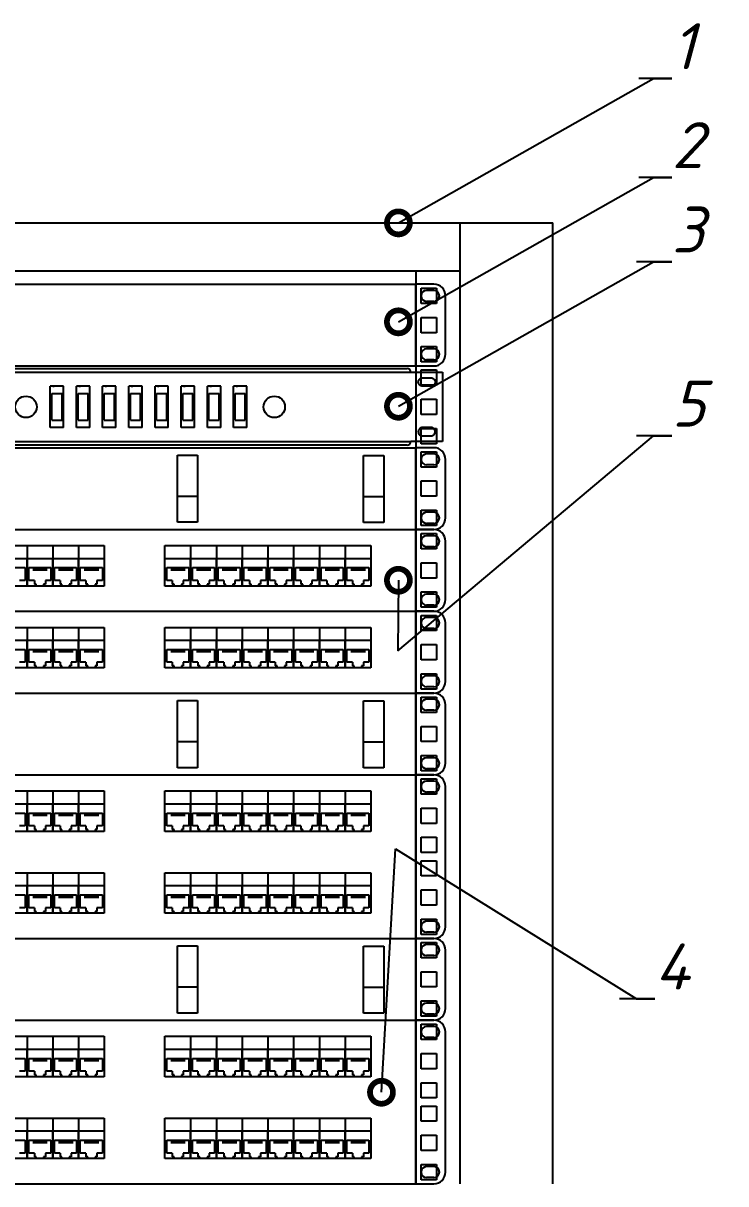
# Model space of a CAD drawing. Extents: x -260425 to 1294666, y -169889 to -2349.
# Drawn here: x 1001350 to 1005172, y -49152 to -42844 of the extents above; entities that cross this region are included whole.
import ezdxf
from ezdxf import colors
from ezdxf.entities.mleader import LeaderData, LeaderLine
from ezdxf.enums import TextEntityAlignment as Align
from ezdxf.math import Vec2, Vec3

# ---------------------------------------------------------------- set-up
doc = ezdxf.new("R2010")
doc.units = 0
doc.header["$LTSCALE"] = 100
doc.styles.add('1ISOCPEUR', font='isocpeui.ttf', dxfattribs={"height": 250})

# ---------------------------------------------------------------- blocks, each defined once
blk = doc.blocks.new('*U218')
at = {"color": 0, "linetype": 'ByBlock', "lineweight": -2}
for p, q in [((0, 1933.5), (600, 1933.5)), ((549.5, 1933.5), (549.5, 1900.2)), ((600, 1900.2), (600, 1933.5)), ((50.5, 1907.5), (549.5, 1907.5)), ((525.5, 1907.5), (525.5, 1900.2)), ((525.5, 1900.2), (525.5, 1855.75)), ((549.5, 1900.2), (549.5, 1855.75)), ((600, 1855.75), (600, 1900.2)), ((528.35, 1889.7), (528.35, 1898)), ((528.35, 1898), (536.65, 1898)), ((536.65, 1898), (536.65, 1889.7)), ((536.65, 1889.7), (528.35, 1889.7)), ((528.35, 1873.825), (528.35, 1882.125)), ((528.35, 1882.125), (536.65, 1882.125)), ((536.65, 1882.125), (536.65, 1873.825)), ((536.65, 1873.825), (528.35, 1873.825)), ((528.35, 1857.95), (528.35, 1866.25)), ((528.35, 1866.25), (536.65, 1866.25)), ((536.65, 1866.25), (536.65, 1857.95)), ((525.5, 1855.75), (525.5, 1811.3)), ((536.65, 1857.95), (528.35, 1857.95)), ((549.5, 1855.75), (549.5, 1811.3)), ((600, 1811.3), (600, 1855.75)), ((528.35, 1845.25), (528.35, 1853.55)), ((528.35, 1853.55), (536.65, 1853.55)), ((536.65, 1853.55), (536.65, 1845.25)), ((536.65, 1845.25), (528.35, 1845.25)), ((528.35, 1829.375), (528.35, 1837.675)), ((528.35, 1837.675), (536.65, 1837.675)), ((536.65, 1837.675), (536.65, 1829.375)), ((536.65, 1829.375), (528.35, 1829.375)), ((528.35, 1813.5), (528.35, 1821.8)), ((528.35, 1821.8), (536.65, 1821.8)), ((536.65, 1821.8), (536.65, 1813.5)), ((525.5, 1811.3), (525.5, 1766.85)), ((536.65, 1813.5), (528.35, 1813.5)), ((549.5, 1811.3), (549.5, 1766.85)), ((600, 1766.85), (600, 1811.3)), ((528.35, 1800.8), (528.35, 1809.1)), ((528.35, 1809.1), (536.65, 1809.1)), ((536.65, 1809.1), (536.65, 1800.8)), ((536.65, 1800.8), (528.35, 1800.8)), ((528.35, 1784.925), (528.35, 1793.225)), ((528.35, 1793.225), (536.65, 1793.225)), ((536.65, 1793.225), (536.65, 1784.925)), ((536.65, 1784.925), (528.35, 1784.925)), ((528.35, 1769.05), (528.35, 1777.35)), ((528.35, 1777.35), (536.65, 1777.35)), ((536.65, 1777.35), (536.65, 1769.05)), ((525.5, 1766.85), (525.5, 1722.4)), ((536.65, 1769.05), (528.35, 1769.05)), ((549.5, 1766.85), (549.5, 1722.4)), ((600, 1722.4), (600, 1766.85)), ((528.35, 1756.35), (528.35, 1764.65)), ((528.35, 1764.65), (536.65, 1764.65)), ((536.65, 1764.65), (536.65, 1756.35)), ((536.65, 1756.35), (528.35, 1756.35)), ((528.35, 1740.475), (528.35, 1748.775)), ((528.35, 1748.775), (536.65, 1748.775)), ((536.65, 1748.775), (536.65, 1740.475)), ((536.65, 1740.475), (528.35, 1740.475)), ((528.35, 1724.6), (528.35, 1732.9)), ((528.35, 1732.9), (536.65, 1732.9)), ((536.65, 1732.9), (536.65, 1724.6)), ((525.5, 1722.4), (525.5, 1677.95)), ((536.65, 1724.6), (528.35, 1724.6)), ((549.5, 1722.4), (549.5, 1677.95)), ((600, 1677.95), (600, 1722.4)), ((528.35, 1711.9), (528.35, 1720.2)), ((528.35, 1720.2), (536.65, 1720.2)), ((536.65, 1720.2), (536.65, 1711.9)), ((536.65, 1711.9), (528.35, 1711.9)), ((528.35, 1696.025), (528.35, 1704.325)), ((528.35, 1704.325), (536.65, 1704.325)), ((536.65, 1704.325), (536.65, 1696.025)), ((536.65, 1696.025), (528.35, 1696.025)), ((528.35, 1680.15), (528.35, 1688.45)), ((528.35, 1688.45), (536.65, 1688.45)), ((536.65, 1688.45), (536.65, 1680.15)), ((525.5, 1677.95), (525.5, 1633.5)), ((536.65, 1680.15), (528.35, 1680.15)), ((549.5, 1677.95), (549.5, 1633.5)), ((600, 1633.5), (600, 1677.95)), ((528.35, 1667.45), (528.35, 1675.75)), ((528.35, 1675.75), (536.65, 1675.75)), ((536.65, 1675.75), (536.65, 1667.45)), ((536.65, 1667.45), (528.35, 1667.45)), ((528.35, 1651.575), (528.35, 1659.875)), ((528.35, 1659.875), (536.65, 1659.875)), ((536.65, 1659.875), (536.65, 1651.575)), ((536.65, 1651.575), (528.35, 1651.575)), ((528.35, 1635.7), (528.35, 1644)), ((528.35, 1644), (536.65, 1644)), ((536.65, 1644), (536.65, 1635.7)), ((536.65, 1635.7), (528.35, 1635.7)), ((525.5, 1633.5), (525.5, 1589.05)), ((528.35, 1623), (528.35, 1631.3)), ((528.35, 1631.3), (536.65, 1631.3)), ((536.65, 1631.3), (536.65, 1623)), ((549.5, 1633.5), (549.5, 1589.05)), ((600, 1589.05), (600, 1633.5)), ((536.65, 1623), (528.35, 1623)), ((528.35, 1607.125), (528.35, 1615.425)), ((528.35, 1615.425), (536.65, 1615.425)), ((536.65, 1615.425), (536.65, 1607.125)), ((536.65, 1607.125), (528.35, 1607.125)), ((528.35, 1591.25), (528.35, 1599.55)), ((528.35, 1599.55), (536.65, 1599.55)), ((536.65, 1599.55), (536.65, 1591.25)), ((536.65, 1591.25), (528.35, 1591.25)), ((525.5, 1589.05), (525.5, 1544.6)), ((528.35, 1578.55), (528.35, 1586.85)), ((528.35, 1586.85), (536.65, 1586.85)), ((536.65, 1586.85), (536.65, 1578.55)), ((549.5, 1589.05), (549.5, 1544.6)), ((600, 1544.6), (600, 1589.05)), ((536.65, 1578.55), (528.35, 1578.55)), ((528.35, 1562.675), (528.35, 1570.975)), ((528.35, 1570.975), (536.65, 1570.975)), ((536.65, 1570.975), (536.65, 1562.675)), ((536.65, 1562.675), (528.35, 1562.675)), ((528.35, 1546.8), (528.35, 1555.1)), ((528.35, 1555.1), (536.65, 1555.1)), ((536.65, 1555.1), (536.65, 1546.8)), ((536.65, 1546.8), (528.35, 1546.8)), ((525.5, 1544.6), (525.5, 1500.15)), ((528.35, 1534.1), (528.35, 1542.4)), ((528.35, 1542.4), (536.65, 1542.4)), ((536.65, 1542.4), (536.65, 1534.1)), ((549.5, 1544.6), (549.5, 1500.15)), ((600, 1500.15), (600, 1544.6)), ((536.65, 1534.1), (528.35, 1534.1)), ((528.35, 1518.225), (528.35, 1526.525)), ((528.35, 1526.525), (536.65, 1526.525)), ((536.65, 1526.525), (536.65, 1518.225)), ((536.65, 1518.225), (528.35, 1518.225)), ((528.35, 1502.35), (528.35, 1510.65)), ((528.35, 1510.65), (536.65, 1510.65)), ((536.65, 1510.65), (536.65, 1502.35)), ((536.65, 1502.35), (528.35, 1502.35)), ((525.5, 1500.15), (525.5, 1455.7)), ((528.35, 1489.65), (528.35, 1497.95)), ((528.35, 1497.95), (536.65, 1497.95)), ((536.65, 1497.95), (536.65, 1489.65)), ((549.5, 1500.15), (549.5, 1455.7)), ((600, 1455.7), (600, 1500.15)), ((536.65, 1489.65), (528.35, 1489.65)), ((528.35, 1473.775), (528.35, 1482.075)), ((528.35, 1482.075), (536.65, 1482.075)), ((536.65, 1482.075), (536.65, 1473.775)), ((536.65, 1473.775), (528.35, 1473.775)), ((528.35, 1457.9), (528.35, 1466.2)), ((528.35, 1466.2), (536.65, 1466.2)), ((536.65, 1466.2), (536.65, 1457.9)), ((536.65, 1457.9), (528.35, 1457.9)), ((525.5, 1455.7), (525.5, 1411.25)), ((528.35, 1445.2), (528.35, 1453.5)), ((528.35, 1453.5), (536.65, 1453.5)), ((536.65, 1453.5), (536.65, 1445.2)), ((549.5, 1455.7), (549.5, 1411.25)), ((600, 1411.25), (600, 1455.7)), ((536.65, 1445.2), (528.35, 1445.2)), ((528.35, 1429.325), (528.35, 1437.625)), ((528.35, 1437.625), (536.65, 1437.625)), ((536.65, 1437.625), (536.65, 1429.325)), ((536.65, 1429.325), (528.35, 1429.325)), ((528.35, 1413.45), (528.35, 1421.75)), ((528.35, 1421.75), (536.65, 1421.75)), ((536.65, 1421.75), (536.65, 1413.45)), ((536.65, 1413.45), (528.35, 1413.45))]:
    blk.add_line(p, q, dxfattribs=at)
blk = doc.blocks.new("19'' вентиляторный модуль")
at = {"color": 0, "linetype": 'ByBlock'}
for p, q in [((174.5, 22.22), (625.5, 22.22)), ((635.31, 22.22), (625.5, 22.22)), ((625.5, -22.23), (625.5, 22.22)), ((635.31, 18.87), (631.35, 18.87)), ((635.31, 12.87), (631.35, 12.87)), ((641.66, -15.88), (641.66, 15.87)), ((635.31, -12.88), (631.35, -12.88)), ((635.31, -18.88), (631.35, -18.88)), ((174.5, -22.23), (625.5, -22.23)), ((625.5, -22.23), (635.31, -22.23))]:
    blk.add_line(p, q, dxfattribs=at)
for centre, radius, start, end in [((635.31, 15.87), 6.35, 0, 90), ((631.35, 15.87), 3, 90, 270), ((635.31, 15.87), 3, 270, 90), ((631.35, -15.88), 3, 90, 270), ((635.31, -15.88), 3, 270, 90), ((635.31, -15.88), 6.35, 270, 0)]:
    blk.add_arc(centre, radius, start, end, dxfattribs=at)
at = {"color": 0, "lineweight": -2, "style": '1ISOCPEUR', "oblique": 15, "flags": 8}
blk.add_attdef('НАИМЕНОВАНИЕ', text='', height=25, dxfattribs=at).set_placement((750, 9.03), align=Align.MIDDLE_LEFT)
blk = doc.blocks.new('*U215')
at = {"color": 0, "linetype": 'ByBlock', "lineweight": -2}
for p, q in [((174.5, 22.22), (625.5, 22.22)), ((625.5, -22.23), (625.5, 22.22)), ((635.31, 22.22), (625.5, 22.22)), ((400, 13.5), (414, 13.5)), ((414, 13.5), (428, 13.5)), ((414, 13.5), (414, 6.5)), ((428, 13.5), (442, 13.5)), ((428, 13.5), (428, 6.5)), ((442, 13.5), (456, 13.5)), ((442, 13.5), (442, 6.5)), ((456, 13.5), (456, 6.5)), ((489, 6.5), (489, 13.5)), ((489, 13.5), (503, 13.5)), ((503, 13.5), (503, 6.5)), ((503, 13.5), (517, 13.5)), ((517, 13.5), (517, 6.5)), ((517, 13.5), (531, 13.5)), ((531, 13.5), (531, 6.5)), ((531, 13.5), (545, 13.5)), ((545, 13.5), (545, 6.5)), ((545, 13.5), (559, 13.5)), ((559, 13.5), (559, 6.5)), ((559, 13.5), (573, 13.5)), ((573, 13.5), (573, 6.5)), ((573, 13.5), (587, 13.5)), ((587, 13.5), (587, 6.5)), ((587, 13.5), (601, 13.5)), ((601, 13.5), (601, 6.5)), ((635.31, 18.87), (631.35, 18.87)), ((635.31, 12.87), (631.35, 12.87)), ((641.66, -15.88), (641.66, 15.87)), ((400, 6.5), (414, 6.5)), ((414, 6.5), (428, 6.5)), ((414, -8.5), (414, 6.5)), ((414, 6.5), (414, -8.5)), ((428, 6.5), (428, -8.5)), ((428, 6.5), (442, 6.5)), ((428, -8.5), (428, 6.5)), ((442, 6.5), (456, 6.5)), ((442, -8.5), (442, 6.5)), ((442, 6.5), (442, -8.5)), ((456, 6.5), (456, -8.5)), ((489, 6.5), (503, 6.5)), ((489, -8.5), (489, 6.5)), ((503, 6.5), (517, 6.5)), ((503, -8.5), (503, 6.5)), ((503, 6.5), (503, -8.5)), ((517, 6.5), (531, 6.5)), ((517, -8.5), (517, 6.5)), ((517, 6.5), (517, -8.5)), ((531, 6.5), (545, 6.5)), ((531, -8.5), (531, 6.5)), ((531, 6.5), (531, -8.5)), ((545, 6.5), (545, -8.5)), ((545, 6.5), (559, 6.5)), ((545, -8.5), (545, 6.5)), ((559, 6.5), (559, -8.5)), ((559, 6.5), (573, 6.5)), ((559, -8.5), (559, 6.5)), ((573, 6.5), (587, 6.5)), ((573, -8.5), (573, 6.5)), ((573, 6.5), (573, -8.5)), ((587, 6.5), (587, -8.5)), ((587, 6.5), (601, 6.5)), ((587, -8.5), (587, 6.5)), ((601, 6.5), (601, -8.5)), ((401, 1.5), (413, 1.5)), ((413, 1.5), (413, -5.5)), ((415, -2), (415, 1.5)), ((415, -5.5), (415, 1.5)), ((415, 1.5), (427, 1.5)), ((417.5, 1.5), (417.5, -0.25)), ((418.5, 1.5), (418.5, -0.25)), ((419.5, 1.5), (419.5, -0.25)), ((420.5, 1.5), (420.5, -0.25)), ((421.5, 1.5), (421.5, -0.25)), ((422.5, 1.5), (422.5, -0.25)), ((423.5, 1.5), (423.5, -0.25)), ((424.5, 1.5), (424.5, -0.25)), ((427, 1.5), (427, -5.5)), ((429, -2), (429, 1.5)), ((429, -5.5), (429, 1.5)), ((429, 1.5), (441, 1.5)), ((431.5, 1.5), (431.5, -0.25)), ((432.5, 1.5), (432.5, -0.25)), ((433.5, 1.5), (433.5, -0.25)), ((434.5, 1.5), (434.5, -0.25)), ((435.5, 1.5), (435.5, -0.25)), ((436.5, 1.5), (436.5, -0.25)), ((437.5, 1.5), (437.5, -0.25)), ((438.5, 1.5), (438.5, -0.25)), ((441, 1.5), (441, -5.5)), ((443, -2), (443, 1.5)), ((443, -5.5), (443, 1.5)), ((443, 1.5), (455, 1.5)), ((445.5, 1.5), (445.5, -0.25)), ((446.5, 1.5), (446.5, -0.25)), ((447.5, 1.5), (447.5, -0.25)), ((448.5, 1.5), (448.5, -0.25)), ((449.5, 1.5), (449.5, -0.25)), ((450.5, 1.5), (450.5, -0.25)), ((451.5, 1.5), (451.5, -0.25)), ((452.5, 1.5), (452.5, -0.25)), ((455, 1.5), (455, -5.5)), ((490, -2), (490, 1.5)), ((490, -5.5), (490, 1.5)), ((490, 1.5), (502, 1.5)), ((492.5, 1.5), (492.5, -0.25)), ((493.5, 1.5), (493.5, -0.25)), ((494.5, 1.5), (494.5, -0.25)), ((495.5, 1.5), (495.5, -0.25)), ((496.5, 1.5), (496.5, -0.25)), ((497.5, 1.5), (497.5, -0.25)), ((498.5, 1.5), (498.5, -0.25)), ((499.5, 1.5), (499.5, -0.25)), ((502, 1.5), (502, -5.5)), ((504, -2), (504, 1.5)), ((504, -5.5), (504, 1.5)), ((504, 1.5), (516, 1.5)), ((506.5, 1.5), (506.5, -0.25)), ((507.5, 1.5), (507.5, -0.25)), ((508.5, 1.5), (508.5, -0.25)), ((509.5, 1.5), (509.5, -0.25)), ((510.5, 1.5), (510.5, -0.25)), ((511.5, 1.5), (511.5, -0.25)), ((512.5, 1.5), (512.5, -0.25)), ((513.5, 1.5), (513.5, -0.25)), ((516, 1.5), (516, -5.5)), ((518, -2), (518, 1.5)), ((518, -5.5), (518, 1.5)), ((518, 1.5), (530, 1.5)), ((520.5, 1.5), (520.5, -0.25)), ((521.5, 1.5), (521.5, -0.25)), ((522.5, 1.5), (522.5, -0.25)), ((523.5, 1.5), (523.5, -0.25)), ((524.5, 1.5), (524.5, -0.25)), ((525.5, 1.5), (525.5, -0.25)), ((526.5, 1.5), (526.5, -0.25)), ((527.5, 1.5), (527.5, -0.25)), ((530, 1.5), (530, -5.5)), ((532, -2), (532, 1.5)), ((532, -5.5), (532, 1.5)), ((532, 1.5), (544, 1.5)), ((534.5, 1.5), (534.5, -0.25)), ((535.5, 1.5), (535.5, -0.25)), ((536.5, 1.5), (536.5, -0.25)), ((537.5, 1.5), (537.5, -0.25)), ((538.5, 1.5), (538.5, -0.25)), ((539.5, 1.5), (539.5, -0.25)), ((540.5, 1.5), (540.5, -0.25)), ((541.5, 1.5), (541.5, -0.25)), ((544, 1.5), (544, -5.5)), ((546, -2), (546, 1.5)), ((546, -5.5), (546, 1.5)), ((546, 1.5), (558, 1.5)), ((548.5, 1.5), (548.5, -0.25)), ((549.5, 1.5), (549.5, -0.25)), ((550.5, 1.5), (550.5, -0.25)), ((551.5, 1.5), (551.5, -0.25)), ((552.5, 1.5), (552.5, -0.25)), ((553.5, 1.5), (553.5, -0.25)), ((554.5, 1.5), (554.5, -0.25)), ((555.5, 1.5), (555.5, -0.25)), ((558, 1.5), (558, -5.5)), ((560, -2), (560, 1.5)), ((560, -5.5), (560, 1.5)), ((560, 1.5), (572, 1.5)), ((562.5, 1.5), (562.5, -0.25)), ((563.5, 1.5), (563.5, -0.25)), ((564.5, 1.5), (564.5, -0.25)), ((565.5, 1.5), (565.5, -0.25)), ((566.5, 1.5), (566.5, -0.25)), ((567.5, 1.5), (567.5, -0.25)), ((568.5, 1.5), (568.5, -0.25)), ((569.5, 1.5), (569.5, -0.25)), ((572, 1.5), (572, -5.5)), ((574, -2), (574, 1.5)), ((574, -5.5), (574, 1.5)), ((574, 1.5), (586, 1.5)), ((576.5, 1.5), (576.5, -0.25)), ((577.5, 1.5), (577.5, -0.25)), ((578.5, 1.5), (578.5, -0.25)), ((579.5, 1.5), (579.5, -0.25)), ((580.5, 1.5), (580.5, -0.25)), ((581.5, 1.5), (581.5, -0.25)), ((582.5, 1.5), (582.5, -0.25)), ((583.5, 1.5), (583.5, -0.25)), ((586, 1.5), (586, -5.5)), ((588, -2), (588, 1.5)), ((588, -5.5), (588, 1.5)), ((588, 1.5), (600, 1.5)), ((590.5, 1.5), (590.5, -0.25)), ((591.5, 1.5), (591.5, -0.25)), ((592.5, 1.5), (592.5, -0.25)), ((593.5, 1.5), (593.5, -0.25)), ((594.5, 1.5), (594.5, -0.25)), ((595.5, 1.5), (595.5, -0.25)), ((596.5, 1.5), (596.5, -0.25)), ((597.5, 1.5), (597.5, -0.25)), ((600, 1.5), (600, -5.5)), ((413, -5.5), (410, -5.5)), ((418, -5.5), (415, -5.5)), ((418, -5.5), (418, -7.5)), ((424, -5.5), (424, -7.5)), ((427, -5.5), (424, -5.5)), ((432, -5.5), (429, -5.5)), ((432, -5.5), (432, -7.5)), ((438, -5.5), (438, -7.5)), ((441, -5.5), (438, -5.5)), ((446, -5.5), (443, -5.5)), ((446, -5.5), (446, -7.5)), ((452, -5.5), (452, -7.5)), ((455, -5.5), (452, -5.5)), ((493, -5.5), (490, -5.5)), ((493, -5.5), (493, -7.5)), ((499, -5.5), (499, -7.5)), ((502, -5.5), (499, -5.5)), ((507, -5.5), (504, -5.5)), ((507, -5.5), (507, -7.5)), ((513, -5.5), (513, -7.5)), ((516, -5.5), (513, -5.5)), ((521, -5.5), (518, -5.5)), ((521, -5.5), (521, -7.5)), ((527, -5.5), (527, -7.5)), ((530, -5.5), (527, -5.5)), ((535, -5.5), (532, -5.5)), ((535, -5.5), (535, -7.5)), ((541, -5.5), (541, -7.5)), ((544, -5.5), (541, -5.5)), ((549, -5.5), (546, -5.5)), ((549, -5.5), (549, -7.5)), ((555, -5.5), (555, -7.5)), ((558, -5.5), (555, -5.5)), ((563, -5.5), (560, -5.5)), ((563, -5.5), (563, -7.5)), ((569, -5.5), (569, -7.5)), ((572, -5.5), (569, -5.5)), ((577, -5.5), (574, -5.5)), ((577, -5.5), (577, -7.5)), ((583, -5.5), (583, -7.5)), ((586, -5.5), (583, -5.5)), ((591, -5.5), (588, -5.5)), ((591, -5.5), (591, -7.5)), ((597, -5.5), (597, -7.5)), ((600, -5.5), (597, -5.5)), ((414, -8.5), (400, -8.5)), ((428, -8.5), (414, -8.5)), ((419, -7.5), (418, -7.5)), ((419, -8.5), (419, -7.5)), ((423, -8.5), (419, -8.5)), ((423, -7.5), (423, -8.5)), ((424, -7.5), (423, -7.5)), ((442, -8.5), (428, -8.5)), ((433, -7.5), (432, -7.5)), ((433, -8.5), (433, -7.5)), ((437, -8.5), (433, -8.5)), ((437, -7.5), (437, -8.5)), ((438, -7.5), (437, -7.5)), ((456, -8.5), (442, -8.5)), ((447, -7.5), (446, -7.5)), ((447, -8.5), (447, -7.5)), ((451, -8.5), (447, -8.5)), ((451, -7.5), (451, -8.5)), ((452, -7.5), (451, -7.5)), ((503, -8.5), (489, -8.5)), ((494, -7.5), (493, -7.5)), ((494, -8.5), (494, -7.5)), ((498, -8.5), (494, -8.5)), ((498, -7.5), (498, -8.5)), ((499, -7.5), (498, -7.5)), ((517, -8.5), (503, -8.5)), ((508, -7.5), (507, -7.5)), ((508, -8.5), (508, -7.5)), ((512, -8.5), (508, -8.5)), ((512, -7.5), (512, -8.5)), ((513, -7.5), (512, -7.5)), ((531, -8.5), (517, -8.5)), ((522, -7.5), (521, -7.5)), ((522, -8.5), (522, -7.5)), ((526, -8.5), (522, -8.5)), ((526, -7.5), (526, -8.5)), ((527, -7.5), (526, -7.5)), ((545, -8.5), (531, -8.5)), ((536, -7.5), (535, -7.5)), ((536, -8.5), (536, -7.5)), ((540, -8.5), (536, -8.5)), ((540, -7.5), (540, -8.5)), ((541, -7.5), (540, -7.5)), ((559, -8.5), (545, -8.5)), ((550, -7.5), (549, -7.5)), ((550, -8.5), (550, -7.5)), ((554, -8.5), (550, -8.5)), ((554, -7.5), (554, -8.5)), ((555, -7.5), (554, -7.5)), ((573, -8.5), (559, -8.5)), ((564, -7.5), (563, -7.5)), ((564, -8.5), (564, -7.5)), ((568, -8.5), (564, -8.5)), ((568, -7.5), (568, -8.5)), ((569, -7.5), (568, -7.5)), ((587, -8.5), (573, -8.5)), ((578, -7.5), (577, -7.5)), ((578, -8.5), (578, -7.5)), ((582, -8.5), (578, -8.5)), ((582, -7.5), (582, -8.5)), ((583, -7.5), (582, -7.5)), ((601, -8.5), (587, -8.5)), ((592, -7.5), (591, -7.5)), ((592, -8.5), (592, -7.5)), ((596, -8.5), (592, -8.5)), ((596, -7.5), (596, -8.5)), ((597, -7.5), (596, -7.5)), ((635.31, -12.88), (631.35, -12.88)), ((635.31, -18.88), (631.35, -18.88)), ((174.5, -22.23), (625.5, -22.23)), ((625.5, -22.23), (635.31, -22.23))]:
    blk.add_line(p, q, dxfattribs=at)
for centre, radius, start, end in [((635.31, 15.87), 6.35, 0, 90), ((631.35, 15.87), 3, 90, 270), ((635.31, 15.87), 3, 270, 90), ((631.35, -15.88), 3, 90, 270), ((635.31, -15.88), 3, 270, 90), ((635.31, -15.88), 6.35, 270, 0)]:
    blk.add_arc(centre, radius, start, end, dxfattribs=at)
at = {"color": 0, "lineweight": -2, "style": '1ISOCPEUR', "oblique": 15, "flags": 8}
blk.add_attdef('НАИМЕНОВАНИЕ', text='', height=25, dxfattribs=at).set_placement((750, 10.69), align=Align.MIDDLE_LEFT)
blk = doc.blocks.new('*U214')
at = {"color": 0, "linetype": 'ByBlock', "lineweight": -2}
for p, q in [((174.5, 22.22), (625.5, 22.22)), ((635.31, 22.22), (625.5, 22.22)), ((625.5, -22.23), (625.5, 22.22)), ((495.78, 18.19), (506.81, 18.19)), ((495.78, -18.31), (495.78, 18.19)), ((506.81, 18.19), (506.81, -18.31)), ((597.07, 18.07), (608.1, 18.07)), ((597.07, -18.44), (597.07, 18.07)), ((608.1, 18.07), (608.1, -18.44)), ((635.31, 18.87), (631.35, 18.87)), ((635.31, 12.87), (631.35, 12.87)), ((641.66, -15.88), (641.66, 15.87)), ((495.78, -4.15), (506.81, -4.15)), ((597.07, -4.27), (608.1, -4.27)), ((506.81, -18.31), (495.78, -18.31)), ((608.1, -18.44), (597.07, -18.44)), ((635.31, -12.88), (631.35, -12.88)), ((635.31, -18.88), (631.35, -18.88)), ((174.5, -22.23), (625.5, -22.23)), ((625.5, -22.23), (635.31, -22.23))]:
    blk.add_line(p, q, dxfattribs=at)
for centre, radius, start, end in [((635.31, 15.87), 6.35, 0, 90), ((631.35, 15.87), 3, 90, 270), ((635.31, 15.87), 3, 270, 90), ((631.35, -15.88), 3, 90, 270), ((635.31, -15.88), 3, 270, 90), ((635.31, -15.88), 6.35, 270, 0)]:
    blk.add_arc(centre, radius, start, end, dxfattribs=at)
at = {"color": 0, "lineweight": -2, "style": '1ISOCPEUR', "oblique": 15, "flags": 8}
blk.add_attdef('НАИМЕНОВАНИЕ', text='', height=25, dxfattribs=at).set_placement((750, 10.43), align=Align.MIDDLE_LEFT)
blk = doc.blocks.new('*U217')
at = {"color": 7}
for p, q in [((679, 1395), (16119, 1395)), ((608, 1325), (16189, 1325)), ((16189, 1325), (16797, 1325)), ((16797, 1325), (16797, 0)), ((9305, 268), (9305, 1057)), ((9335, 406), (9335, 915)), ((9335, 915), (9529, 915)), ((9352, 1057), (9381, 1057)), ((9529, 406), (9529, 915)), ((9559, 268), (9559, 1057)), ((9805, 268), (9805, 1057)), ((9835, 406), (9835, 915)), ((9835, 915), (10029, 915)), ((9852, 1057), (9881, 1057)), ((10029, 406), (10029, 915)), ((10059, 268), (10059, 1057)), ((10305, 268), (10305, 1057)), ((10335, 406), (10335, 915)), ((10335, 915), (10529, 915)), ((10352, 1057), (10381, 1057)), ((10529, 406), (10529, 915)), ((10559, 268), (10559, 1057)), ((10805, 268), (10805, 1057)), ((10835, 406), (10835, 915)), ((10835, 915), (11029, 915)), ((10852, 1057), (10881, 1057)), ((11029, 406), (11029, 915)), ((11059, 268), (11059, 1057)), ((11305, 268), (11305, 1057)), ((11335, 406), (11335, 915)), ((11335, 915), (11529, 915)), ((11352, 1057), (11381, 1057)), ((11529, 406), (11529, 915)), ((11559, 268), (11559, 1057)), ((11805, 268), (11805, 1057)), ((11835, 406), (11835, 915)), ((11835, 915), (12029, 915)), ((11852, 1057), (11881, 1057)), ((12029, 406), (12029, 915)), ((12059, 268), (12059, 1057)), ((12305, 268), (12305, 1057)), ((12335, 406), (12335, 915)), ((12335, 915), (12529, 915)), ((12352, 1057), (12381, 1057)), ((12529, 406), (12529, 915)), ((12559, 268), (12559, 1057)), ((12805, 268), (12805, 1057)), ((12835, 406), (12835, 915)), ((12835, 915), (13029, 915)), ((12852, 1057), (12881, 1057)), ((13029, 406), (13029, 915)), ((13059, 268), (13059, 1057)), ((9335, 406), (9529, 406)), ((9835, 406), (10029, 406)), ((10335, 406), (10529, 406)), ((10835, 406), (11029, 406)), ((11335, 406), (11529, 406)), ((11835, 406), (12029, 406)), ((12335, 406), (12529, 406)), ((12835, 406), (13029, 406)), ((608, 0), (16189, 0)), ((16797, 0), (16189, 0)), ((16119, -70), (679, -70))]:
    blk.add_line(p, q, dxfattribs=at)
for points in [[(16413, 1217), (16573, 1217, -0.414214), (16653, 1137), (16653, 1137, -0.414214), (16573, 1057), (16413, 1057, -0.414214), (16333, 1137), (16333, 1137, -0.414214)], [(16413, 108), (16573, 108, 0.414214), (16653, 188), (16653, 188, 0.414214), (16573, 268), (16413, 268, 0.414214), (16333, 188), (16333, 188, 0.414214)]]:
    blk.add_lwpolyline(points, format="xyb", close=True, dxfattribs=at)
for points in [[(9559, 1057), (9305, 1057)], [(10059, 1057), (9805, 1057)], [(10559, 1057), (10305, 1057)], [(11059, 1057), (10805, 1057)], [(11559, 1057), (11305, 1057)], [(12059, 1057), (11805, 1057)], [(12559, 1057), (12305, 1057)], [(13059, 1057), (12805, 1057)], [(9559, 268), (9305, 268)], [(10059, 268), (9805, 268)], [(10559, 268), (10305, 268)], [(11059, 268), (10805, 268)], [(11559, 268), (11305, 268)], [(12059, 268), (11805, 268)], [(12559, 268), (12305, 268)], [(13059, 268), (12805, 268)]]:
    blk.add_lwpolyline(points, dxfattribs=at)
for centre in [(8842, 662), (13582, 662)]:
    blk.add_circle(centre, 205, dxfattribs=at)
for centre, radius, start, end in [((16119, 1325), 70.2, 0, 90), ((16119, 0), 69.7, 269.8522, 0.3569)]:
    blk.add_arc(centre, radius, start, end, dxfattribs=at)
blk = doc.blocks.new('_DotSmall')
at = {"color": 0, "linetype": 'ByBlock', "const_width": 0.5}
blk.add_lwpolyline([(-0.0625, 0, 1), (0.0625, 0, 1)], format="xyb", close=True, dxfattribs=at)
blk = doc.blocks.new('*U223')
at = {"color": 0, "linetype": 'ByBlock', "lineweight": -2}
for p, q in [((174.5, 22.22), (625.5, 22.22)), ((625.5, -66.68), (625.5, 22.22)), ((635.31, 22.22), (625.5, 22.22)), ((400, 13.5), (414, 13.5)), ((414, 13.5), (428, 13.5)), ((414, 13.5), (414, 6.5)), ((428, 13.5), (442, 13.5)), ((428, 13.5), (428, 6.5)), ((442, 13.5), (456, 13.5)), ((442, 13.5), (442, 6.5)), ((456, 13.5), (456, 6.5)), ((489, 6.5), (489, 13.5)), ((489, 13.5), (503, 13.5)), ((503, 13.5), (503, 6.5)), ((503, 13.5), (517, 13.5)), ((517, 13.5), (517, 6.5)), ((517, 13.5), (531, 13.5)), ((531, 13.5), (531, 6.5)), ((531, 13.5), (545, 13.5)), ((545, 13.5), (545, 6.5)), ((545, 13.5), (559, 13.5)), ((559, 13.5), (559, 6.5)), ((559, 13.5), (573, 13.5)), ((573, 13.5), (573, 6.5)), ((573, 13.5), (587, 13.5)), ((587, 13.5), (587, 6.5)), ((587, 13.5), (601, 13.5)), ((601, 13.5), (601, 6.5)), ((635.31, 18.87), (631.35, 18.87)), ((635.31, 12.87), (631.35, 12.87)), ((641.66, -60.33), (641.66, 15.87)), ((400, 6.5), (414, 6.5)), ((414, 6.5), (428, 6.5)), ((414, -8.5), (414, 6.5)), ((414, 6.5), (414, -8.5)), ((428, 6.5), (428, -8.5)), ((428, 6.5), (442, 6.5)), ((428, -8.5), (428, 6.5)), ((442, 6.5), (456, 6.5)), ((442, -8.5), (442, 6.5)), ((442, 6.5), (442, -8.5)), ((456, 6.5), (456, -8.5)), ((489, 6.5), (503, 6.5)), ((489, -8.5), (489, 6.5)), ((503, 6.5), (517, 6.5)), ((503, -8.5), (503, 6.5)), ((503, 6.5), (503, -8.5)), ((517, 6.5), (531, 6.5)), ((517, -8.5), (517, 6.5)), ((517, 6.5), (517, -8.5)), ((531, 6.5), (545, 6.5)), ((531, -8.5), (531, 6.5)), ((531, 6.5), (531, -8.5)), ((545, 6.5), (545, -8.5)), ((545, 6.5), (559, 6.5)), ((545, -8.5), (545, 6.5)), ((559, 6.5), (559, -8.5)), ((559, 6.5), (573, 6.5)), ((559, -8.5), (559, 6.5)), ((573, 6.5), (587, 6.5)), ((573, -8.5), (573, 6.5)), ((573, 6.5), (573, -8.5)), ((587, 6.5), (587, -8.5)), ((587, 6.5), (601, 6.5)), ((587, -8.5), (587, 6.5)), ((601, 6.5), (601, -8.5)), ((401, 1.5), (413, 1.5)), ((413, 1.5), (413, -5.5)), ((415, -2), (415, 1.5)), ((415, -5.5), (415, 1.5)), ((415, 1.5), (427, 1.5)), ((417.5, 1.5), (417.5, -0.25)), ((418.5, 1.5), (418.5, -0.25)), ((419.5, 1.5), (419.5, -0.25)), ((420.5, 1.5), (420.5, -0.25)), ((421.5, 1.5), (421.5, -0.25)), ((422.5, 1.5), (422.5, -0.25)), ((423.5, 1.5), (423.5, -0.25)), ((424.5, 1.5), (424.5, -0.25)), ((427, 1.5), (427, -5.5)), ((429, -2), (429, 1.5)), ((429, -5.5), (429, 1.5)), ((429, 1.5), (441, 1.5)), ((431.5, 1.5), (431.5, -0.25)), ((432.5, 1.5), (432.5, -0.25)), ((433.5, 1.5), (433.5, -0.25)), ((434.5, 1.5), (434.5, -0.25)), ((435.5, 1.5), (435.5, -0.25)), ((436.5, 1.5), (436.5, -0.25)), ((437.5, 1.5), (437.5, -0.25)), ((438.5, 1.5), (438.5, -0.25)), ((441, 1.5), (441, -5.5)), ((443, -2), (443, 1.5)), ((443, -5.5), (443, 1.5)), ((443, 1.5), (455, 1.5)), ((445.5, 1.5), (445.5, -0.25)), ((446.5, 1.5), (446.5, -0.25)), ((447.5, 1.5), (447.5, -0.25)), ((448.5, 1.5), (448.5, -0.25)), ((449.5, 1.5), (449.5, -0.25)), ((450.5, 1.5), (450.5, -0.25)), ((451.5, 1.5), (451.5, -0.25)), ((452.5, 1.5), (452.5, -0.25)), ((455, 1.5), (455, -5.5)), ((490, -2), (490, 1.5)), ((490, -5.5), (490, 1.5)), ((490, 1.5), (502, 1.5)), ((492.5, 1.5), (492.5, -0.25)), ((493.5, 1.5), (493.5, -0.25)), ((494.5, 1.5), (494.5, -0.25)), ((495.5, 1.5), (495.5, -0.25)), ((496.5, 1.5), (496.5, -0.25)), ((497.5, 1.5), (497.5, -0.25)), ((498.5, 1.5), (498.5, -0.25)), ((499.5, 1.5), (499.5, -0.25)), ((502, 1.5), (502, -5.5)), ((504, -2), (504, 1.5)), ((504, -5.5), (504, 1.5)), ((504, 1.5), (516, 1.5)), ((506.5, 1.5), (506.5, -0.25)), ((507.5, 1.5), (507.5, -0.25)), ((508.5, 1.5), (508.5, -0.25)), ((509.5, 1.5), (509.5, -0.25)), ((510.5, 1.5), (510.5, -0.25)), ((511.5, 1.5), (511.5, -0.25)), ((512.5, 1.5), (512.5, -0.25)), ((513.5, 1.5), (513.5, -0.25)), ((516, 1.5), (516, -5.5)), ((518, -2), (518, 1.5)), ((518, -5.5), (518, 1.5)), ((518, 1.5), (530, 1.5)), ((520.5, 1.5), (520.5, -0.25)), ((521.5, 1.5), (521.5, -0.25)), ((522.5, 1.5), (522.5, -0.25)), ((523.5, 1.5), (523.5, -0.25)), ((524.5, 1.5), (524.5, -0.25)), ((525.5, 1.5), (525.5, -0.25)), ((526.5, 1.5), (526.5, -0.25)), ((527.5, 1.5), (527.5, -0.25)), ((530, 1.5), (530, -5.5)), ((532, -2), (532, 1.5)), ((532, -5.5), (532, 1.5)), ((532, 1.5), (544, 1.5)), ((534.5, 1.5), (534.5, -0.25)), ((535.5, 1.5), (535.5, -0.25)), ((536.5, 1.5), (536.5, -0.25)), ((537.5, 1.5), (537.5, -0.25)), ((538.5, 1.5), (538.5, -0.25)), ((539.5, 1.5), (539.5, -0.25)), ((540.5, 1.5), (540.5, -0.25)), ((541.5, 1.5), (541.5, -0.25)), ((544, 1.5), (544, -5.5)), ((546, -2), (546, 1.5)), ((546, -5.5), (546, 1.5)), ((546, 1.5), (558, 1.5)), ((548.5, 1.5), (548.5, -0.25)), ((549.5, 1.5), (549.5, -0.25)), ((550.5, 1.5), (550.5, -0.25)), ((551.5, 1.5), (551.5, -0.25)), ((552.5, 1.5), (552.5, -0.25)), ((553.5, 1.5), (553.5, -0.25)), ((554.5, 1.5), (554.5, -0.25)), ((555.5, 1.5), (555.5, -0.25)), ((558, 1.5), (558, -5.5)), ((560, -2), (560, 1.5)), ((560, -5.5), (560, 1.5)), ((560, 1.5), (572, 1.5)), ((562.5, 1.5), (562.5, -0.25)), ((563.5, 1.5), (563.5, -0.25)), ((564.5, 1.5), (564.5, -0.25)), ((565.5, 1.5), (565.5, -0.25)), ((566.5, 1.5), (566.5, -0.25)), ((567.5, 1.5), (567.5, -0.25)), ((568.5, 1.5), (568.5, -0.25)), ((569.5, 1.5), (569.5, -0.25)), ((572, 1.5), (572, -5.5)), ((574, -2), (574, 1.5)), ((574, -5.5), (574, 1.5)), ((574, 1.5), (586, 1.5)), ((576.5, 1.5), (576.5, -0.25)), ((577.5, 1.5), (577.5, -0.25)), ((578.5, 1.5), (578.5, -0.25)), ((579.5, 1.5), (579.5, -0.25)), ((580.5, 1.5), (580.5, -0.25)), ((581.5, 1.5), (581.5, -0.25)), ((582.5, 1.5), (582.5, -0.25)), ((583.5, 1.5), (583.5, -0.25)), ((586, 1.5), (586, -5.5)), ((588, -2), (588, 1.5)), ((588, -5.5), (588, 1.5)), ((588, 1.5), (600, 1.5)), ((590.5, 1.5), (590.5, -0.25)), ((591.5, 1.5), (591.5, -0.25)), ((592.5, 1.5), (592.5, -0.25)), ((593.5, 1.5), (593.5, -0.25)), ((594.5, 1.5), (594.5, -0.25)), ((595.5, 1.5), (595.5, -0.25)), ((596.5, 1.5), (596.5, -0.25)), ((597.5, 1.5), (597.5, -0.25)), ((600, 1.5), (600, -5.5)), ((413, -5.5), (410, -5.5)), ((418, -5.5), (415, -5.5)), ((418, -5.5), (418, -7.5)), ((424, -5.5), (424, -7.5)), ((427, -5.5), (424, -5.5)), ((432, -5.5), (429, -5.5)), ((432, -5.5), (432, -7.5)), ((438, -5.5), (438, -7.5)), ((441, -5.5), (438, -5.5)), ((446, -5.5), (443, -5.5)), ((446, -5.5), (446, -7.5)), ((452, -5.5), (452, -7.5)), ((455, -5.5), (452, -5.5)), ((493, -5.5), (490, -5.5)), ((493, -5.5), (493, -7.5)), ((499, -5.5), (499, -7.5)), ((502, -5.5), (499, -5.5)), ((507, -5.5), (504, -5.5)), ((507, -5.5), (507, -7.5)), ((513, -5.5), (513, -7.5)), ((516, -5.5), (513, -5.5)), ((521, -5.5), (518, -5.5)), ((521, -5.5), (521, -7.5)), ((527, -5.5), (527, -7.5)), ((530, -5.5), (527, -5.5)), ((535, -5.5), (532, -5.5)), ((535, -5.5), (535, -7.5)), ((541, -5.5), (541, -7.5)), ((544, -5.5), (541, -5.5)), ((549, -5.5), (546, -5.5)), ((549, -5.5), (549, -7.5)), ((555, -5.5), (555, -7.5)), ((558, -5.5), (555, -5.5)), ((563, -5.5), (560, -5.5)), ((563, -5.5), (563, -7.5)), ((569, -5.5), (569, -7.5)), ((572, -5.5), (569, -5.5)), ((577, -5.5), (574, -5.5)), ((577, -5.5), (577, -7.5)), ((583, -5.5), (583, -7.5)), ((586, -5.5), (583, -5.5)), ((591, -5.5), (588, -5.5)), ((591, -5.5), (591, -7.5)), ((597, -5.5), (597, -7.5)), ((600, -5.5), (597, -5.5)), ((414, -8.5), (400, -8.5)), ((428, -8.5), (414, -8.5)), ((419, -7.5), (418, -7.5)), ((419, -8.5), (419, -7.5)), ((423, -8.5), (419, -8.5)), ((423, -7.5), (423, -8.5)), ((424, -7.5), (423, -7.5)), ((442, -8.5), (428, -8.5)), ((433, -7.5), (432, -7.5)), ((433, -8.5), (433, -7.5)), ((437, -8.5), (433, -8.5)), ((437, -7.5), (437, -8.5)), ((438, -7.5), (437, -7.5)), ((456, -8.5), (442, -8.5)), ((447, -7.5), (446, -7.5)), ((447, -8.5), (447, -7.5)), ((451, -8.5), (447, -8.5)), ((451, -7.5), (451, -8.5)), ((452, -7.5), (451, -7.5)), ((503, -8.5), (489, -8.5)), ((494, -7.5), (493, -7.5)), ((494, -8.5), (494, -7.5)), ((498, -8.5), (494, -8.5)), ((498, -7.5), (498, -8.5)), ((499, -7.5), (498, -7.5)), ((517, -8.5), (503, -8.5)), ((508, -7.5), (507, -7.5)), ((508, -8.5), (508, -7.5)), ((512, -8.5), (508, -8.5)), ((512, -7.5), (512, -8.5)), ((513, -7.5), (512, -7.5)), ((531, -8.5), (517, -8.5)), ((522, -7.5), (521, -7.5)), ((522, -8.5), (522, -7.5)), ((526, -8.5), (522, -8.5)), ((526, -7.5), (526, -8.5)), ((527, -7.5), (526, -7.5)), ((545, -8.5), (531, -8.5)), ((536, -7.5), (535, -7.5)), ((536, -8.5), (536, -7.5)), ((540, -8.5), (536, -8.5)), ((540, -7.5), (540, -8.5)), ((541, -7.5), (540, -7.5)), ((559, -8.5), (545, -8.5)), ((550, -7.5), (549, -7.5)), ((550, -8.5), (550, -7.5)), ((554, -8.5), (550, -8.5)), ((554, -7.5), (554, -8.5)), ((555, -7.5), (554, -7.5)), ((573, -8.5), (559, -8.5)), ((564, -7.5), (563, -7.5)), ((564, -8.5), (564, -7.5)), ((568, -8.5), (564, -8.5)), ((568, -7.5), (568, -8.5)), ((569, -7.5), (568, -7.5)), ((587, -8.5), (573, -8.5)), ((578, -7.5), (577, -7.5)), ((578, -8.5), (578, -7.5)), ((582, -8.5), (578, -8.5)), ((582, -7.5), (582, -8.5)), ((583, -7.5), (582, -7.5)), ((601, -8.5), (587, -8.5)), ((592, -7.5), (591, -7.5)), ((592, -8.5), (592, -7.5)), ((596, -8.5), (592, -8.5)), ((596, -7.5), (596, -8.5)), ((597, -7.5), (596, -7.5)), ((400, -30.95), (414, -30.95)), ((414, -30.95), (414, -37.95)), ((414, -30.95), (428, -30.95)), ((428, -30.95), (428, -37.95)), ((428, -30.95), (442, -30.95)), ((442, -30.95), (442, -37.95)), ((442, -30.95), (456, -30.95)), ((456, -30.95), (456, -37.95)), ((489, -30.95), (503, -30.95)), ((489, -37.95), (489, -30.95)), ((503, -30.95), (517, -30.95)), ((503, -30.95), (503, -37.95)), ((517, -30.95), (531, -30.95)), ((517, -30.95), (517, -37.95)), ((531, -30.95), (545, -30.95)), ((531, -30.95), (531, -37.95)), ((545, -30.95), (559, -30.95)), ((545, -30.95), (545, -37.95)), ((559, -30.95), (573, -30.95)), ((559, -30.95), (559, -37.95)), ((573, -30.95), (587, -30.95)), ((573, -30.95), (573, -37.95)), ((587, -30.95), (601, -30.95)), ((587, -30.95), (587, -37.95)), ((601, -30.95), (601, -37.95)), ((400, -37.95), (414, -37.95)), ((401, -42.95), (413, -42.95)), ((413, -42.95), (413, -49.95)), ((414, -37.95), (414, -52.95)), ((414, -52.95), (414, -37.95)), ((414, -37.95), (428, -37.95)), ((415, -42.95), (427, -42.95)), ((415, -49.95), (415, -42.95)), ((415, -46.45), (415, -42.95)), ((417.5, -42.95), (417.5, -44.7)), ((418.5, -42.95), (418.5, -44.7)), ((419.5, -42.95), (419.5, -44.7)), ((420.5, -42.95), (420.5, -44.7)), ((421.5, -42.95), (421.5, -44.7)), ((422.5, -42.95), (422.5, -44.7)), ((423.5, -42.95), (423.5, -44.7)), ((424.5, -42.95), (424.5, -44.7)), ((427, -42.95), (427, -49.95)), ((428, -52.95), (428, -37.95)), ((428, -37.95), (442, -37.95)), ((428, -37.95), (428, -52.95)), ((429, -42.95), (441, -42.95)), ((429, -49.95), (429, -42.95)), ((429, -46.45), (429, -42.95)), ((431.5, -42.95), (431.5, -44.7)), ((432.5, -42.95), (432.5, -44.7)), ((433.5, -42.95), (433.5, -44.7)), ((434.5, -42.95), (434.5, -44.7)), ((435.5, -42.95), (435.5, -44.7)), ((436.5, -42.95), (436.5, -44.7)), ((437.5, -42.95), (437.5, -44.7)), ((438.5, -42.95), (438.5, -44.7)), ((441, -42.95), (441, -49.95)), ((442, -37.95), (442, -52.95)), ((442, -52.95), (442, -37.95)), ((442, -37.95), (456, -37.95)), ((443, -42.95), (455, -42.95)), ((443, -49.95), (443, -42.95)), ((443, -46.45), (443, -42.95)), ((445.5, -42.95), (445.5, -44.7)), ((446.5, -42.95), (446.5, -44.7)), ((447.5, -42.95), (447.5, -44.7)), ((448.5, -42.95), (448.5, -44.7)), ((449.5, -42.95), (449.5, -44.7)), ((450.5, -42.95), (450.5, -44.7)), ((451.5, -42.95), (451.5, -44.7)), ((452.5, -42.95), (452.5, -44.7)), ((455, -42.95), (455, -49.95)), ((456, -37.95), (456, -52.95)), ((489, -52.95), (489, -37.95)), ((489, -37.95), (503, -37.95)), ((490, -42.95), (502, -42.95)), ((490, -49.95), (490, -42.95)), ((490, -46.45), (490, -42.95)), ((492.5, -42.95), (492.5, -44.7)), ((493.5, -42.95), (493.5, -44.7)), ((494.5, -42.95), (494.5, -44.7)), ((495.5, -42.95), (495.5, -44.7)), ((496.5, -42.95), (496.5, -44.7)), ((497.5, -42.95), (497.5, -44.7)), ((498.5, -42.95), (498.5, -44.7)), ((499.5, -42.95), (499.5, -44.7)), ((502, -42.95), (502, -49.95)), ((503, -37.95), (503, -52.95)), ((503, -52.95), (503, -37.95)), ((503, -37.95), (517, -37.95)), ((504, -42.95), (516, -42.95)), ((504, -49.95), (504, -42.95)), ((504, -46.45), (504, -42.95)), ((506.5, -42.95), (506.5, -44.7)), ((507.5, -42.95), (507.5, -44.7)), ((508.5, -42.95), (508.5, -44.7)), ((509.5, -42.95), (509.5, -44.7)), ((510.5, -42.95), (510.5, -44.7)), ((511.5, -42.95), (511.5, -44.7)), ((512.5, -42.95), (512.5, -44.7)), ((513.5, -42.95), (513.5, -44.7)), ((516, -42.95), (516, -49.95)), ((517, -37.95), (517, -52.95)), ((517, -52.95), (517, -37.95)), ((517, -37.95), (531, -37.95)), ((518, -42.95), (530, -42.95)), ((518, -49.95), (518, -42.95)), ((518, -46.45), (518, -42.95)), ((520.5, -42.95), (520.5, -44.7)), ((521.5, -42.95), (521.5, -44.7)), ((522.5, -42.95), (522.5, -44.7)), ((523.5, -42.95), (523.5, -44.7)), ((524.5, -42.95), (524.5, -44.7)), ((525.5, -42.95), (525.5, -44.7)), ((526.5, -42.95), (526.5, -44.7)), ((527.5, -42.95), (527.5, -44.7)), ((530, -42.95), (530, -49.95)), ((531, -37.95), (531, -52.95)), ((531, -52.95), (531, -37.95)), ((531, -37.95), (545, -37.95)), ((532, -42.95), (544, -42.95)), ((532, -49.95), (532, -42.95)), ((532, -46.45), (532, -42.95)), ((534.5, -42.95), (534.5, -44.7)), ((535.5, -42.95), (535.5, -44.7)), ((536.5, -42.95), (536.5, -44.7)), ((537.5, -42.95), (537.5, -44.7)), ((538.5, -42.95), (538.5, -44.7)), ((539.5, -42.95), (539.5, -44.7)), ((540.5, -42.95), (540.5, -44.7)), ((541.5, -42.95), (541.5, -44.7)), ((544, -42.95), (544, -49.95)), ((545, -52.95), (545, -37.95)), ((545, -37.95), (559, -37.95)), ((545, -37.95), (545, -52.95)), ((546, -42.95), (558, -42.95)), ((546, -49.95), (546, -42.95)), ((546, -46.45), (546, -42.95)), ((548.5, -42.95), (548.5, -44.7)), ((549.5, -42.95), (549.5, -44.7)), ((550.5, -42.95), (550.5, -44.7)), ((551.5, -42.95), (551.5, -44.7)), ((552.5, -42.95), (552.5, -44.7)), ((553.5, -42.95), (553.5, -44.7)), ((554.5, -42.95), (554.5, -44.7)), ((555.5, -42.95), (555.5, -44.7)), ((558, -42.95), (558, -49.95)), ((559, -52.95), (559, -37.95)), ((559, -37.95), (573, -37.95)), ((559, -37.95), (559, -52.95)), ((560, -42.95), (572, -42.95)), ((560, -49.95), (560, -42.95)), ((560, -46.45), (560, -42.95)), ((562.5, -42.95), (562.5, -44.7)), ((563.5, -42.95), (563.5, -44.7)), ((564.5, -42.95), (564.5, -44.7)), ((565.5, -42.95), (565.5, -44.7)), ((566.5, -42.95), (566.5, -44.7)), ((567.5, -42.95), (567.5, -44.7)), ((568.5, -42.95), (568.5, -44.7)), ((569.5, -42.95), (569.5, -44.7)), ((572, -42.95), (572, -49.95)), ((573, -37.95), (573, -52.95)), ((573, -52.95), (573, -37.95)), ((573, -37.95), (587, -37.95)), ((574, -42.95), (586, -42.95)), ((574, -49.95), (574, -42.95)), ((574, -46.45), (574, -42.95)), ((576.5, -42.95), (576.5, -44.7)), ((577.5, -42.95), (577.5, -44.7)), ((578.5, -42.95), (578.5, -44.7)), ((579.5, -42.95), (579.5, -44.7)), ((580.5, -42.95), (580.5, -44.7)), ((581.5, -42.95), (581.5, -44.7)), ((582.5, -42.95), (582.5, -44.7)), ((583.5, -42.95), (583.5, -44.7)), ((586, -42.95), (586, -49.95)), ((587, -52.95), (587, -37.95)), ((587, -37.95), (601, -37.95)), ((587, -37.95), (587, -52.95)), ((588, -42.95), (600, -42.95)), ((588, -49.95), (588, -42.95)), ((588, -46.45), (588, -42.95)), ((590.5, -42.95), (590.5, -44.7)), ((591.5, -42.95), (591.5, -44.7)), ((592.5, -42.95), (592.5, -44.7)), ((593.5, -42.95), (593.5, -44.7)), ((594.5, -42.95), (594.5, -44.7)), ((595.5, -42.95), (595.5, -44.7)), ((596.5, -42.95), (596.5, -44.7)), ((597.5, -42.95), (597.5, -44.7)), ((600, -42.95), (600, -49.95)), ((601, -37.95), (601, -52.95)), ((413, -49.95), (410, -49.95)), ((418, -49.95), (415, -49.95)), ((418, -49.95), (418, -51.95)), ((427, -49.95), (424, -49.95)), ((424, -49.95), (424, -51.95)), ((432, -49.95), (429, -49.95)), ((432, -49.95), (432, -51.95)), ((441, -49.95), (438, -49.95)), ((438, -49.95), (438, -51.95)), ((446, -49.95), (443, -49.95)), ((446, -49.95), (446, -51.95)), ((455, -49.95), (452, -49.95)), ((452, -49.95), (452, -51.95)), ((493, -49.95), (490, -49.95)), ((493, -49.95), (493, -51.95)), ((502, -49.95), (499, -49.95)), ((499, -49.95), (499, -51.95)), ((507, -49.95), (504, -49.95)), ((507, -49.95), (507, -51.95)), ((516, -49.95), (513, -49.95)), ((513, -49.95), (513, -51.95)), ((521, -49.95), (518, -49.95)), ((521, -49.95), (521, -51.95)), ((530, -49.95), (527, -49.95)), ((527, -49.95), (527, -51.95)), ((535, -49.95), (532, -49.95)), ((535, -49.95), (535, -51.95)), ((544, -49.95), (541, -49.95)), ((541, -49.95), (541, -51.95)), ((549, -49.95), (546, -49.95)), ((549, -49.95), (549, -51.95)), ((558, -49.95), (555, -49.95)), ((555, -49.95), (555, -51.95)), ((563, -49.95), (560, -49.95)), ((563, -49.95), (563, -51.95)), ((572, -49.95), (569, -49.95)), ((569, -49.95), (569, -51.95)), ((577, -49.95), (574, -49.95)), ((577, -49.95), (577, -51.95)), ((586, -49.95), (583, -49.95)), ((583, -49.95), (583, -51.95)), ((591, -49.95), (588, -49.95)), ((591, -49.95), (591, -51.95)), ((600, -49.95), (597, -49.95)), ((597, -49.95), (597, -51.95)), ((414, -52.95), (400, -52.95)), ((428, -52.95), (414, -52.95)), ((419, -51.95), (418, -51.95)), ((419, -52.95), (419, -51.95)), ((423, -52.95), (419, -52.95)), ((424, -51.95), (423, -51.95)), ((423, -51.95), (423, -52.95)), ((442, -52.95), (428, -52.95)), ((433, -51.95), (432, -51.95)), ((433, -52.95), (433, -51.95)), ((437, -52.95), (433, -52.95)), ((438, -51.95), (437, -51.95)), ((437, -51.95), (437, -52.95)), ((456, -52.95), (442, -52.95)), ((447, -51.95), (446, -51.95)), ((447, -52.95), (447, -51.95)), ((451, -52.95), (447, -52.95)), ((452, -51.95), (451, -51.95)), ((451, -51.95), (451, -52.95)), ((503, -52.95), (489, -52.95)), ((494, -51.95), (493, -51.95)), ((494, -52.95), (494, -51.95)), ((498, -52.95), (494, -52.95)), ((499, -51.95), (498, -51.95)), ((498, -51.95), (498, -52.95)), ((517, -52.95), (503, -52.95)), ((508, -51.95), (507, -51.95)), ((508, -52.95), (508, -51.95)), ((512, -52.95), (508, -52.95)), ((513, -51.95), (512, -51.95)), ((512, -51.95), (512, -52.95)), ((531, -52.95), (517, -52.95)), ((522, -51.95), (521, -51.95)), ((522, -52.95), (522, -51.95)), ((526, -52.95), (522, -52.95)), ((527, -51.95), (526, -51.95)), ((526, -51.95), (526, -52.95)), ((545, -52.95), (531, -52.95)), ((536, -51.95), (535, -51.95)), ((536, -52.95), (536, -51.95)), ((540, -52.95), (536, -52.95)), ((541, -51.95), (540, -51.95)), ((540, -51.95), (540, -52.95)), ((559, -52.95), (545, -52.95)), ((550, -51.95), (549, -51.95)), ((550, -52.95), (550, -51.95)), ((554, -52.95), (550, -52.95)), ((555, -51.95), (554, -51.95)), ((554, -51.95), (554, -52.95)), ((573, -52.95), (559, -52.95)), ((564, -51.95), (563, -51.95)), ((564, -52.95), (564, -51.95)), ((568, -52.95), (564, -52.95)), ((569, -51.95), (568, -51.95)), ((568, -51.95), (568, -52.95)), ((587, -52.95), (573, -52.95)), ((578, -51.95), (577, -51.95)), ((578, -52.95), (578, -51.95)), ((582, -52.95), (578, -52.95)), ((583, -51.95), (582, -51.95)), ((582, -51.95), (582, -52.95)), ((601, -52.95), (587, -52.95)), ((592, -51.95), (591, -51.95)), ((592, -52.95), (592, -51.95)), ((596, -52.95), (592, -52.95)), ((597, -51.95), (596, -51.95)), ((596, -51.95), (596, -52.95)), ((635.31, -57.33), (631.35, -57.33)), ((174.5, -66.68), (625.5, -66.68)), ((625.5, -66.68), (635.31, -66.68)), ((635.31, -63.33), (631.35, -63.33))]:
    blk.add_line(p, q, dxfattribs=at)
for centre, radius, start, end in [((635.31, 15.87), 6.35, 0, 90), ((631.35, 15.87), 3, 90, 270), ((635.31, 15.87), 3, 270, 90), ((631.35, -60.33), 3, 90, 270), ((635.31, -60.33), 3, 270, 90), ((635.31, -60.33), 6.35, 270, 0)]:
    blk.add_arc(centre, radius, start, end, dxfattribs=at)
at = {"color": 0, "lineweight": -2, "style": '1ISOCPEUR', "oblique": 15, "flags": 8}
blk.add_attdef('НАИМЕНОВАНИЕ', text='', height=25, dxfattribs=at).set_placement((750, -11.54), align=Align.MIDDLE_LEFT)

msp = doc.modelspace()

# ---------------------------------------------------------------- block references
at = {"xscale": 10, "yscale": 10, "zscale": 10}
for name, p in [('*U218', (998231.2, -63264.5)), ("19'' вентиляторный модуль", (997231.2, -44484.8)), ('*U214', (997231.2, -45373.8)), ('*U215', (997231.2, -45818.3)), ('*U215', (997231.2, -46262.8)), ('*U214', (997231.2, -46707.3)), ('*U223', (997231.2, -47151.8)), ('*U214', (997231.2, -48040.8)), ('*U223', (997231.2, -48485.3))]:
    msp.add_blockref(name, p, dxfattribs=at)
at = {"linetype": 'ByBlock', "lineweight": 0, "xscale": 0.28485, "yscale": 0.28485, "zscale": 0.28485}
msp.add_blockref('*U217', (998847.2, -45118), dxfattribs=at)

# ---------------------------------------------------------------- leaders
at = {"color": 0, "lineweight": 25}
ml = msp.add_multileader_mtext('Standard', dxfattribs=at)
ml.set_content('1', style='1ISOCPEUR')
ml.set_leader_properties()
ml.set_arrow_properties(name='DOTSMALL')
ml.build(insert=Vec2(0, 0))
ml.multileader.update_dxf_attribs({"text_left_attachment_type": 6, "text_right_attachment_type": 6, "dogleg_length": 100, "arrow_head_size": 250})
ctx = ml.context
ctx.base_point, ctx.char_height, ctx.arrow_head_size, ctx.landing_gap_size, ctx.plane_origin = Vec3(1004878, -43144.2), 250, 250, 0, Vec3(998246.8, -43792.5)
ctx.left_attachment, ctx.right_attachment = 6, 6
notes = []
notes.append((ctx, [(1, (1, 1, 0), (1004778, -43144.2), (1, 0), 100, [(0, [(1003391.3, -43929.5)], 0, [])])]))
ctx.mtext.insert, ctx.mtext.width, ctx.mtext.flow_direction = Vec3(1004878, -42844.2), 176.407, 5
ml = msp.add_multileader_mtext('Standard', dxfattribs=at)
ml.set_content('2', style='1ISOCPEUR')
ml.set_leader_properties()
ml.set_arrow_properties(name='DOTSMALL')
ml.build(insert=Vec2(0, 0))
ml.multileader.update_dxf_attribs({"text_left_attachment_type": 6, "text_right_attachment_type": 6, "dogleg_length": 100, "arrow_head_size": 250})
ctx = ml.context
ctx.base_point, ctx.char_height, ctx.arrow_head_size, ctx.landing_gap_size, ctx.plane_origin = Vec3(1004878, -43682), 250, 250, 0, Vec3(998246.8, -44330.2)
ctx.left_attachment, ctx.right_attachment = 6, 6
notes.append((ctx, [(1, (1, 1, 0), (1004778, -43682), (1, 0), 100, [(0, [(1003391.3, -44467.3)], 0, [])])]))
ctx.mtext.insert, ctx.mtext.width, ctx.mtext.flow_direction = Vec3(1004878, -43382), 176.407, 5
ml = msp.add_multileader_mtext('Standard', dxfattribs=at)
ml.set_content('3', style='1ISOCPEUR')
ml.set_leader_properties()
ml.set_arrow_properties(name='DOTSMALL')
ml.build(insert=Vec2(0, 0))
ml.multileader.update_dxf_attribs({"text_left_attachment_type": 6, "text_right_attachment_type": 6, "dogleg_length": 100, "arrow_head_size": 250})
ctx = ml.context
ctx.base_point, ctx.char_height, ctx.arrow_head_size, ctx.landing_gap_size, ctx.plane_origin = Vec3(1004878, -44140.7), 250, 250, 0, Vec3(998246.8, -44788.9)
ctx.left_attachment, ctx.right_attachment = 6, 6
notes.append((ctx, [(1, (1, 1, 0), (1004778, -44140.7), (1, 0), 100, [(0, [(1003391.3, -44926)], 0, [])])]))
ctx.mtext.insert, ctx.mtext.width, ctx.mtext.flow_direction = Vec3(1004878, -43840.7), 294.058, 5
ml = msp.add_multileader_mtext('Standard', dxfattribs=at)
ml.set_content('5', style='1ISOCPEUR')
ml.set_leader_properties()
ml.set_arrow_properties(name='DOTSMALL')
ml.build(insert=Vec2(0, 0))
ml.multileader.update_dxf_attribs({"text_left_attachment_type": 6, "text_right_attachment_type": 6, "dogleg_length": 100, "arrow_head_size": 250})
ctx = ml.context
ctx.base_point, ctx.char_height, ctx.arrow_head_size, ctx.landing_gap_size, ctx.plane_origin = Vec3(1004878, -45086.6), 250, 250, 0, Vec3(998246.8, -45734.9)
ctx.left_attachment, ctx.right_attachment = 6, 6
notes.append((ctx, [(1, (1, 1, 0), (1004778, -45086.6), (1, 0), 100, [(1, [(1003391.3, -45871.9), (1003387.7, -46256.3)], 0, [])])]))
ctx.mtext.insert, ctx.mtext.width, ctx.mtext.flow_direction = Vec3(1004878, -44786.6), 294.058, 5
ml = msp.add_multileader_mtext('Standard', dxfattribs=at)
ml.set_content('4', style='1ISOCPEUR')
ml.set_leader_properties()
ml.set_arrow_properties(name='DOTSMALL')
ml.build(insert=Vec2(0, 0))
ml.multileader.update_dxf_attribs({"text_left_attachment_type": 6, "text_right_attachment_type": 6, "dogleg_length": 100, "arrow_head_size": 250})
ctx = ml.context
ctx.base_point, ctx.char_height, ctx.arrow_head_size, ctx.landing_gap_size, ctx.plane_origin = Vec3(1004785.9, -48146.4), 250, 250, 0, Vec3(998154.6, -48794.6)
ctx.left_attachment, ctx.right_attachment = 6, 6
notes.append((ctx, [(1, (1, 1, 0), (1004685.9, -48146.4), (1, 0), 100, [(1, [(1003299.2, -48654.5), (1003374.7, -47331.2)], 0, [])])]))
ctx.mtext.insert, ctx.mtext.width, ctx.mtext.flow_direction = Vec3(1004785.9, -47846.4), 294.058, 5
for ctx, leaders in notes:
    for number, flags, end, landing, length, lines in leaders:
        leader = LeaderData()
        leader.index, (leader.has_last_leader_line, leader.has_dogleg_vector, leader.attachment_direction) = number, flags
        leader.last_leader_point, leader.dogleg_vector, leader.dogleg_length = Vec3(end), Vec3(landing), length
        for number, points, colour, breaks in lines:
            line = LeaderLine()
            line.index, line.vertices, line.color, line.breaks = number, Vec3.list(points), colors.encode_raw_color(colour), breaks
            leader.lines.append(line)
        ctx.leaders.append(leader)

doc.saveas('drawing.dxf')
